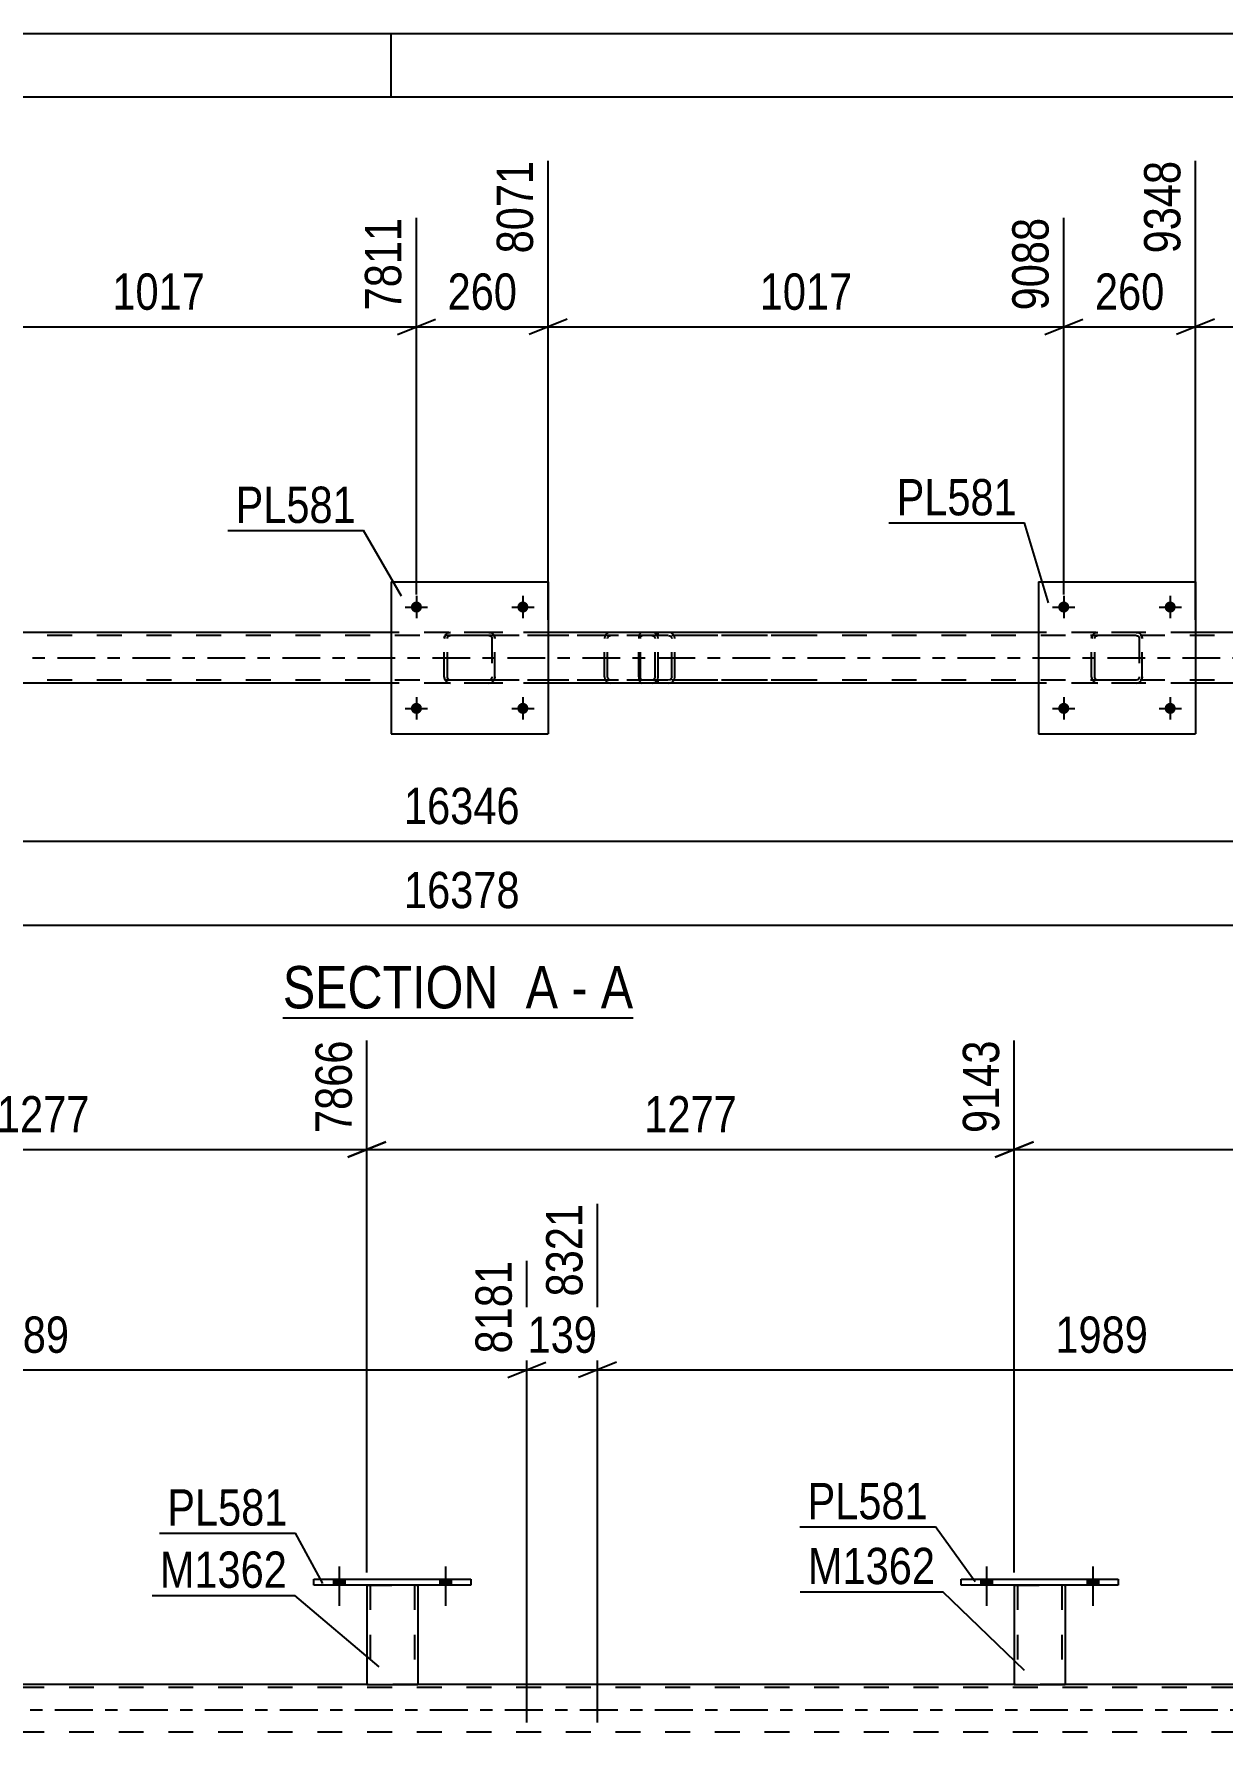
# Model space of a CAD drawing. Header units: millimetres. Extents: x 0 to 841, y 0 to 594.
# Drawn here: x 392.8 to 486.6, y 460 to 594 of the extents above; entities that cross this region are included whole.
import ezdxf

# ---------------------------------------------------------------- set-up
doc = ezdxf.new("R2010")
doc.units = ezdxf.units.MM
doc.linetypes.add('DXK_LINE_DOT2', pattern=[3.9198, 1.9599, -1.9599])
doc.linetypes.add('DXK_LINE_DOT3', pattern=[5.9187, 2.979, -0.9799, 0.9799, -0.9799])
doc.styles.add('Arial Narrow', font='ARIALN.TTF', dxfattribs={"height": 0.2})

# ---------------------------------------------------------------- blocks, each defined once
blk = doc.blocks.new('Unknown-318894736-1133')
at = {"color": 5, "linetype": 'Continuous'}
for p, q in [((841, 594), (0, 594)), ((421, 589), (421, 594)), ((836, 589), (5, 589))]:
    blk.add_line(p, q, dxfattribs=at)
blk = doc.blocks.new('Unknown-318894736-11 - 4784')
at = {"color": 6, "linetype": 'Continuous'}
blk.add_line((412.46, 516.33), (440.11, 516.33), dxfattribs=at)
at = {"color": 0, "linetype": 'Continuous'}
for points in [[(430.57, 517.08), (430.57, 520.58), (412.46, 520.58), (412.46, 517.08)], [(434.18, 517.08), (434.18, 520.58), (431.62, 520.58), (431.62, 517.08)], [(436.5, 517.08), (436.5, 520.58), (435.23, 520.58), (435.23, 517.08)], [(440.11, 517.08), (440.11, 520.58), (437.55, 520.58), (437.55, 517.08)]]:
    blk.add_wipeout(points, dxfattribs=at)
at = {"color": 7, "linetype": 'Continuous', "style": 'Arial Narrow'}
for s, p in [('SECTION ', (412.46, 517.08)), ('A', (431.62, 517.08)), ('A', (437.55, 517.08)), ('-', (435.23, 517.08))]:
    blk.add_text(s, height=3.34, dxfattribs=at).set_placement(p)
blk = doc.blocks.new('Bolt-318894736-4914 - 4784')
at = {"linetype": 'Continuous'}
for points in [[(423.44, 548.76, -1), (422.56, 548.76, -1)], [(431.84, 548.76, -1), (430.96, 548.76, -1)]]:
    blk.add_hatch(color=1, dxfattribs=at).paths.add_polyline_path(points)
at = {"color": 1, "linetype": 'Continuous'}
for p, q in [((423, 549.64), (423, 547.88)), ((431.4, 549.64), (431.4, 547.88)), ((422.12, 548.76), (423.88, 548.76)), ((430.52, 548.76), (432.28, 548.76))]:
    blk.add_line(p, q, dxfattribs=at)
blk = doc.blocks.new('Part-318894736-4804 - 4784')
at = {"color": 7, "linetype": 'DXK_LINE_DOT2'}
for p, q in [((441.57, 546.76), (426.58, 546.76)), ((441.57, 546.52), (426.58, 546.52)), ((437.86, 546.45), (437.83, 546.28)), ((437.83, 543.24), (437.83, 546.28)), ((437.86, 546.46), (437.86, 546.45)), ((438.08, 546.28), (438.1, 546.37)), ((438.08, 543.24), (438.08, 546.28)), ((438.1, 546.37), (438.16, 546.45)), ((438.34, 546.76), (438.14, 546.72)), ((438.16, 546.45), (438.24, 546.5)), ((438.24, 546.5), (438.34, 546.52)), ((441.77, 546.72), (441.57, 546.76)), ((441.57, 546.52), (441.67, 546.5)), ((441.67, 546.5), (441.75, 546.45)), ((441.75, 546.45), (441.81, 546.37)), ((441.81, 546.37), (441.83, 546.28)), ((441.83, 543.24), (441.83, 546.28)), ((442.05, 546.45), (442.04, 546.46)), ((442.08, 546.28), (442.05, 546.45)), ((442.08, 543.24), (442.08, 546.28)), ((441.57, 543), (426.58, 543)), ((437.83, 543.24), (437.86, 543.05)), ((438.1, 543.15), (438.08, 543.24)), ((438.16, 543.07), (438.1, 543.15)), ((438.24, 543.02), (438.16, 543.07)), ((438.34, 543), (438.24, 543.02)), ((441.67, 543.02), (441.57, 543)), ((441.75, 543.07), (441.67, 543.02)), ((441.81, 543.15), (441.75, 543.07)), ((441.83, 543.24), (441.81, 543.15)), ((442.04, 543.05), (442.08, 543.24)), ((441.57, 542.76), (426.58, 542.76)), ((438.14, 542.8), (438.34, 542.76)), ((441.57, 542.76), (441.77, 542.8))]:
    blk.add_line(p, q, dxfattribs=at)
for centre, start, end in [((438.32, 546.26), 110.7583, 155.68), ((441.59, 546.26), 24.32, 69.2417), ((438.32, 543.26), 204.32, 249.2417), ((441.59, 543.26), 290.7583, 335.68)]:
    blk.add_arc(centre, 0.496, start, end, dxfattribs=at)
blk = doc.blocks.new('Part-318894736-4817 - 4784')
at = {"color": 7, "linetype": 'DXK_LINE_DOT2'}
for p, q in [((440.56, 546.46), (440.54, 546.28)), ((440.54, 543.24), (440.54, 546.28)), ((440.61, 546.62), (440.56, 546.46)), ((440.7, 546.72), (440.61, 546.62)), ((440.67, 546.28), (440.68, 546.37)), ((440.67, 543.24), (440.67, 546.28)), ((440.68, 546.37), (440.71, 546.45)), ((440.81, 546.76), (440.7, 546.72)), ((440.71, 546.45), (440.75, 546.5)), ((440.75, 546.5), (440.81, 546.52)), ((452.96, 546.76), (440.81, 546.76)), ((452.96, 546.52), (440.81, 546.52)), ((442.08, 546.52), (442.08, 546.76)), ((443.09, 546.72), (442.9, 546.76)), ((442.9, 546.52), (442.99, 546.5)), ((442.99, 546.5), (443.07, 546.45)), ((443.07, 546.45), (443.13, 546.37)), ((443.13, 546.37), (443.15, 546.28)), ((443.15, 543.24), (443.15, 546.28)), ((443.36, 546.45), (443.36, 546.46)), ((443.4, 546.28), (443.36, 546.45)), ((443.4, 543.24), (443.4, 546.28)), ((440.54, 543.24), (440.56, 543.05)), ((440.56, 543.05), (440.61, 542.9)), ((440.61, 542.9), (440.7, 542.8)), ((440.68, 543.15), (440.67, 543.24)), ((440.71, 543.07), (440.68, 543.15)), ((440.75, 543.02), (440.71, 543.07)), ((440.81, 543), (440.75, 543.02)), ((452.96, 543), (440.81, 543)), ((442.08, 542.76), (442.08, 543)), ((442.99, 543.02), (442.9, 543)), ((443.07, 543.07), (442.99, 543.02)), ((443.13, 543.15), (443.07, 543.07)), ((443.15, 543.24), (443.13, 543.15)), ((443.36, 543.05), (443.4, 543.24)), ((440.7, 542.8), (440.81, 542.76)), ((452.96, 542.76), (440.81, 542.76)), ((442.9, 542.76), (443.09, 542.8))]:
    blk.add_line(p, q, dxfattribs=at)
for centre, start, end in [((442.91, 546.26), 23.8494, 68.8059), ((442.91, 543.25), 291.1941, 336.1506)]:
    blk.add_arc(centre, 0.492, start, end, dxfattribs=at)
blk = doc.blocks.new('Part-318894736-4839 - 4784')
at = {"color": 7, "linetype": 'DXK_LINE_DOT2'}
for p, q in [((425.2, 546.28), (425.24, 546.46)), ((425.24, 546.46), (425.2, 546.28)), ((425.2, 543.24), (425.2, 546.28)), ((425.44, 546.28), (425.46, 546.37)), ((425.44, 543.24), (425.44, 546.28)), ((425.46, 546.37), (425.51, 546.45)), ((425.5, 546.72), (425.68, 546.76)), ((425.68, 546.76), (425.5, 546.72)), ((425.51, 546.45), (425.59, 546.5)), ((425.59, 546.5), (425.68, 546.52)), ((428.72, 546.76), (425.68, 546.76)), ((428.72, 546.52), (425.68, 546.52)), ((428.72, 546.76), (428.91, 546.72)), ((428.91, 546.72), (428.72, 546.76)), ((428.72, 546.52), (428.81, 546.5)), ((428.81, 546.5), (428.89, 546.45)), ((428.89, 546.45), (428.94, 546.37)), ((428.94, 546.37), (428.96, 546.28)), ((428.96, 546.28), (428.96, 543.24)), ((429.17, 546.46), (429.2, 546.28)), ((429.2, 546.28), (429.17, 546.46)), ((429.2, 543.24), (429.2, 546.28)), ((425.24, 543.05), (425.2, 543.24)), ((425.2, 543.24), (425.24, 543.05)), ((425.46, 543.14), (425.44, 543.24)), ((425.51, 543.07), (425.46, 543.14)), ((425.59, 543.01), (425.51, 543.07)), ((425.68, 543), (425.59, 543.01)), ((428.72, 543), (425.68, 543)), ((428.81, 543.01), (428.72, 543)), ((428.89, 543.07), (428.81, 543.01)), ((428.94, 543.14), (428.89, 543.07)), ((428.96, 543.24), (428.94, 543.14)), ((429.2, 543.24), (429.17, 543.05)), ((429.17, 543.05), (429.2, 543.24)), ((425.68, 542.76), (425.5, 542.79)), ((425.5, 542.79), (425.68, 542.76)), ((428.72, 542.76), (425.68, 542.76)), ((428.91, 542.79), (428.72, 542.76)), ((428.72, 542.76), (428.91, 542.79))]:
    blk.add_line(p, q, dxfattribs=at)
at = {"color": 7, "linetype": 'DXK_LINE_DOT3'}
blk.add_line((427.2, 544.76), (427.2, 544.76), dxfattribs=at)
at = {"color": 7, "linetype": 'DXK_LINE_DOT2'}
for centre, start, end in [((425.68, 546.28), 112.5, 157.5), ((425.68, 546.28), 112.5, 157.5), ((428.72, 546.28), 22.5, 67.5), ((428.72, 546.28), 22.5, 67.5), ((425.68, 543.24), 202.5, 247.5), ((425.68, 543.24), 202.5, 247.5), ((428.72, 543.24), 292.5, 337.5), ((428.72, 543.24), 292.5, 337.5)]:
    blk.add_arc(centre, 0.48, start, end, dxfattribs=at)
blk = doc.blocks.new('Part-318894736-4844 - 4784')
at = {"color": 2, "linetype": 'Continuous'}
for p, q in [((421, 550.76), (421, 538.76)), ((421, 550.76), (433.4, 550.76)), ((433.4, 550.76), (433.4, 538.76)), ((421, 538.76), (433.4, 538.76))]:
    blk.add_line(p, q, dxfattribs=at)
blk = doc.blocks.new('Part-318894736-4845 - 4784')
at = {"color": 7, "linetype": 'DXK_LINE_DOT2'}
for p, q in [((476.28, 546.28), (476.32, 546.46)), ((476.32, 546.46), (476.28, 546.28)), ((476.28, 543.24), (476.28, 546.28)), ((476.52, 546.28), (476.54, 546.37)), ((476.52, 543.24), (476.52, 546.28)), ((476.54, 546.37), (476.59, 546.45)), ((476.58, 546.72), (476.76, 546.76)), ((476.76, 546.76), (476.58, 546.72)), ((476.59, 546.45), (476.67, 546.5)), ((476.67, 546.5), (476.76, 546.52)), ((479.8, 546.76), (476.76, 546.76)), ((479.8, 546.52), (476.76, 546.52)), ((479.8, 546.76), (479.99, 546.72)), ((479.99, 546.72), (479.8, 546.76)), ((479.8, 546.52), (479.9, 546.5)), ((479.9, 546.5), (479.97, 546.45)), ((479.97, 546.45), (480.02, 546.37)), ((480.02, 546.37), (480.04, 546.28)), ((480.04, 546.28), (480.04, 543.24)), ((480.25, 546.46), (480.28, 546.28)), ((480.28, 546.28), (480.25, 546.46)), ((480.28, 543.24), (480.28, 546.28)), ((476.32, 543.05), (476.28, 543.24)), ((476.28, 543.24), (476.32, 543.05)), ((476.54, 543.14), (476.52, 543.24)), ((476.59, 543.07), (476.54, 543.14)), ((476.67, 543.01), (476.59, 543.07)), ((476.76, 543), (476.67, 543.01)), ((479.8, 543), (476.76, 543)), ((479.9, 543.01), (479.8, 543)), ((479.97, 543.07), (479.9, 543.01)), ((480.02, 543.14), (479.97, 543.07)), ((480.04, 543.24), (480.02, 543.14)), ((480.28, 543.24), (480.25, 543.05)), ((480.25, 543.05), (480.28, 543.24)), ((476.76, 542.76), (476.58, 542.79)), ((476.58, 542.79), (476.76, 542.76)), ((479.8, 542.76), (476.76, 542.76)), ((479.99, 542.79), (479.8, 542.76)), ((479.8, 542.76), (479.99, 542.79))]:
    blk.add_line(p, q, dxfattribs=at)
at = {"color": 7, "linetype": 'DXK_LINE_DOT3'}
blk.add_line((478.28, 544.76), (478.28, 544.76), dxfattribs=at)
at = {"color": 7, "linetype": 'DXK_LINE_DOT2'}
for centre, start, end in [((476.76, 546.28), 112.5, 157.5), ((476.76, 546.28), 112.5, 157.5), ((479.8, 546.28), 22.5, 67.5), ((479.8, 546.28), 22.5, 67.5), ((476.76, 543.24), 202.5, 247.5), ((476.76, 543.24), 202.5, 247.5), ((479.8, 543.24), 292.5, 337.5), ((479.8, 543.24), 292.5, 337.5)]:
    blk.add_arc(centre, 0.48, start, end, dxfattribs=at)
blk = doc.blocks.new('Part-318894736-4850 - 4784')
at = {"color": 2, "linetype": 'Continuous'}
for p, q in [((472.08, 550.76), (472.08, 538.76)), ((472.08, 550.76), (484.48, 550.76)), ((484.48, 550.76), (484.48, 538.76)), ((472.08, 538.76), (484.48, 538.76))]:
    blk.add_line(p, q, dxfattribs=at)
blk = doc.blocks.new('Bolt-318894736-4916 - 4784')
at = {"linetype": 'Continuous'}
for points in [[(474.52, 548.76, -1), (473.64, 548.76, -1)], [(482.92, 548.76, -1), (482.04, 548.76, -1)]]:
    blk.add_hatch(color=1, dxfattribs=at).paths.add_polyline_path(points)
at = {"color": 1, "linetype": 'Continuous'}
for p, q in [((474.08, 549.64), (474.08, 547.88)), ((482.48, 549.64), (482.48, 547.88)), ((473.2, 548.76), (474.96, 548.76)), ((481.6, 548.76), (483.36, 548.76))]:
    blk.add_line(p, q, dxfattribs=at)
blk = doc.blocks.new('Bolt-318894736-4915 - 4784')
at = {"linetype": 'Continuous'}
for points in [[(474.52, 540.76, -1), (473.64, 540.76, -1)], [(482.92, 540.76, -1), (482.04, 540.76, -1)]]:
    blk.add_hatch(color=1, dxfattribs=at).paths.add_polyline_path(points)
at = {"color": 1, "linetype": 'Continuous'}
for p, q in [((474.08, 541.64), (474.08, 539.88)), ((482.48, 541.64), (482.48, 539.88)), ((473.2, 540.76), (474.96, 540.76)), ((481.6, 540.76), (483.36, 540.76))]:
    blk.add_line(p, q, dxfattribs=at)
blk = doc.blocks.new('Bolt-318894736-4913 - 4784')
at = {"linetype": 'Continuous'}
for points in [[(423.44, 540.76, -1), (422.56, 540.76, -1)], [(431.84, 540.76, -1), (430.96, 540.76, -1)]]:
    blk.add_hatch(color=1, dxfattribs=at).paths.add_polyline_path(points)
at = {"color": 1, "linetype": 'Continuous'}
for p, q in [((423, 541.64), (423, 539.88)), ((431.4, 541.64), (431.4, 539.88)), ((422.12, 540.76), (423.88, 540.76)), ((430.52, 540.76), (432.28, 540.76))]:
    blk.add_line(p, q, dxfattribs=at)
blk = doc.blocks.new('Part-318894736-4962 - 4784')
at = {"color": 7, "linetype": 'DXK_LINE_DOT2'}
for p, q in [((705.49, 546.52), (110.57, 546.52)), ((433.4, 546.76), (421, 546.76)), ((484.48, 546.76), (472.08, 546.76)), ((705.49, 543), (110.57, 543)), ((433.4, 542.76), (421, 542.76)), ((484.48, 542.76), (472.08, 542.76))]:
    blk.add_line(p, q, dxfattribs=at)
at = {"color": 2, "linetype": 'Continuous'}
for p, q in [((421, 546.76), (382.32, 546.76)), ((472.08, 546.76), (433.4, 546.76)), ((523.16, 546.76), (484.48, 546.76)), ((421, 542.76), (382.32, 542.76)), ((472.08, 542.76), (433.4, 542.76)), ((523.16, 542.76), (484.48, 542.76))]:
    blk.add_line(p, q, dxfattribs=at)
at = {"color": 7, "linetype": 'DXK_LINE_DOT3'}
blk.add_line((110.57, 544.76), (705.49, 544.76), dxfattribs=at)
blk = doc.blocks.new('Part-318894736-3315 - 3231')
at = {"color": 2, "linetype": 'Continuous'}
for p, q in [((414.9, 472.03), (427.3, 472.03)), ((414.9, 471.55), (414.9, 472.03)), ((427.3, 472.03), (427.3, 471.55)), ((427.3, 471.55), (414.9, 471.55))]:
    blk.add_line(p, q, dxfattribs=at)
blk = doc.blocks.new('Part-318894736-3288 - 3231')
at = {"color": 2, "linetype": 'Continuous'}
for p, q in [((419.1, 471.55), (419.1, 463.71)), ((423.1, 471.55), (423.1, 463.71)), ((419.1, 463.71), (423.1, 463.71))]:
    blk.add_line(p, q, dxfattribs=at)
at = {"color": 7, "linetype": 'DXK_LINE_DOT2'}
for p, q in [((419.1, 471.55), (423.1, 471.55)), ((419.1, 471.55), (419.1, 471.55)), ((419.1, 471.55), (419.1, 471.55)), ((419.34, 471.55), (419.34, 463.71)), ((422.86, 471.55), (422.86, 463.71)), ((423.1, 471.55), (423.1, 471.55)), ((423.1, 471.55), (423.1, 471.55)), ((422.8, 463.71), (422.84, 463.71)), ((422.8, 463.71), (422.84, 463.71)), ((422.84, 463.71), (422.86, 463.71)), ((422.84, 463.71), (422.86, 463.71))]:
    blk.add_line(p, q, dxfattribs=at)
blk = doc.blocks.new('Part-318894736-3305 - 3231')
at = {"color": 2, "linetype": 'Continuous'}
for p, q in [((465.98, 472.03), (478.38, 472.03)), ((465.98, 471.55), (465.98, 472.03)), ((478.38, 472.03), (478.38, 471.55)), ((478.38, 471.55), (465.98, 471.55))]:
    blk.add_line(p, q, dxfattribs=at)
blk = doc.blocks.new('Part-318894736-3310 - 3231')
at = {"color": 2, "linetype": 'Continuous'}
for p, q in [((470.18, 471.55), (470.18, 463.71)), ((474.18, 471.55), (474.18, 463.71)), ((470.18, 463.71), (474.18, 463.71))]:
    blk.add_line(p, q, dxfattribs=at)
at = {"color": 7, "linetype": 'DXK_LINE_DOT2'}
for p, q in [((470.18, 471.55), (474.18, 471.55)), ((470.18, 471.55), (470.18, 471.55)), ((470.18, 471.55), (470.18, 471.55)), ((470.42, 471.55), (470.42, 463.71)), ((473.94, 471.55), (473.94, 463.71)), ((474.18, 471.55), (474.18, 471.55)), ((474.18, 471.55), (474.18, 471.55)), ((473.88, 463.71), (473.92, 463.71)), ((473.88, 463.71), (473.92, 463.71)), ((473.92, 463.71), (473.94, 463.71)), ((473.92, 463.71), (473.94, 463.71))]:
    blk.add_line(p, q, dxfattribs=at)
blk = doc.blocks.new('Bolt-318894736-3455 - 3231')
at = {"linetype": 'Continuous'}
for points in [[(467.54, 471.55), (468.42, 471.55), (468.42, 472.03), (467.54, 472.03)], [(475.94, 471.55), (476.82, 471.55), (476.82, 472.03), (475.94, 472.03)]]:
    blk.add_hatch(color=1, dxfattribs=at).paths.add_polyline_path(points)
at = {"color": 1, "linetype": 'Continuous'}
for p, q in [((467.54, 472.03), (467.54, 471.55)), ((467.98, 473.03), (467.98, 469.91)), ((468.42, 472.03), (468.42, 471.55)), ((475.94, 472.03), (475.94, 471.55)), ((476.38, 473.03), (476.38, 469.91)), ((476.82, 472.03), (476.82, 471.55))]:
    blk.add_line(p, q, dxfattribs=at)
blk = doc.blocks.new('Bolt-318894736-3456 - 3231')
at = {"linetype": 'Continuous'}
for points in [[(467.54, 471.55), (468.42, 471.55), (468.42, 472.03), (467.54, 472.03)], [(475.94, 471.55), (476.82, 471.55), (476.82, 472.03), (475.94, 472.03)]]:
    blk.add_hatch(color=1, dxfattribs=at).paths.add_polyline_path(points)
at = {"color": 1, "linetype": 'Continuous'}
for p, q in [((467.54, 472.03), (467.54, 471.55)), ((467.98, 473.03), (467.98, 469.91)), ((468.42, 472.03), (468.42, 471.55)), ((475.94, 472.03), (475.94, 471.55)), ((476.38, 473.03), (476.38, 469.91)), ((476.82, 472.03), (476.82, 471.55))]:
    blk.add_line(p, q, dxfattribs=at)
blk = doc.blocks.new('Bolt-318894736-3481 - 3231')
at = {"linetype": 'Continuous'}
for points in [[(416.46, 471.55), (417.34, 471.55), (417.34, 472.03), (416.46, 472.03)], [(424.86, 471.55), (425.74, 471.55), (425.74, 472.03), (424.86, 472.03)]]:
    blk.add_hatch(color=1, dxfattribs=at).paths.add_polyline_path(points)
at = {"color": 1, "linetype": 'Continuous'}
for p, q in [((416.46, 472.03), (416.46, 471.55)), ((416.9, 473.03), (416.9, 469.91)), ((417.34, 472.03), (417.34, 471.55)), ((424.86, 472.03), (424.86, 471.55)), ((425.3, 473.03), (425.3, 469.91)), ((425.74, 472.03), (425.74, 471.55))]:
    blk.add_line(p, q, dxfattribs=at)
blk = doc.blocks.new('Bolt-318894736-3482 - 3231')
at = {"linetype": 'Continuous'}
for points in [[(416.46, 471.55), (417.34, 471.55), (417.34, 472.03), (416.46, 472.03)], [(424.86, 471.55), (425.74, 471.55), (425.74, 472.03), (424.86, 472.03)]]:
    blk.add_hatch(color=1, dxfattribs=at).paths.add_polyline_path(points)
at = {"color": 1, "linetype": 'Continuous'}
for p, q in [((416.46, 472.03), (416.46, 471.55)), ((416.9, 473.03), (416.9, 469.91)), ((417.34, 472.03), (417.34, 471.55)), ((424.86, 472.03), (424.86, 471.55)), ((425.3, 473.03), (425.3, 469.91)), ((425.74, 472.03), (425.74, 471.55))]:
    blk.add_line(p, q, dxfattribs=at)
blk = doc.blocks.new('Part-318894736-3655 - 3231')
at = {"color": 7, "linetype": 'DXK_LINE_DOT2'}
for p, q in [((699.38, 463.47), (104.46, 463.47)), ((423.1, 463.71), (419.1, 463.71)), ((474.18, 463.71), (470.18, 463.71)), ((699.38, 459.95), (104.46, 459.95))]:
    blk.add_line(p, q, dxfattribs=at)
at = {"color": 2, "linetype": 'Continuous'}
for p, q in [((419.1, 463.71), (269.86, 463.71)), ((470.18, 463.71), (423.1, 463.71)), ((521.26, 463.71), (474.18, 463.71))]:
    blk.add_line(p, q, dxfattribs=at)
at = {"color": 7, "linetype": 'DXK_LINE_DOT3'}
blk.add_line((104.46, 461.71), (699.38, 461.71), dxfattribs=at)
blk = doc.blocks.new('StraightDimension-318894736-5026 - 4784')
at = {"color": 7, "linetype": 'Continuous'}
blk.add_line((110.57, 530.28), (742.61, 530.28), dxfattribs=at)
at = {"color": 0}
blk.add_wipeout([(431.76, 531.03), (431.76, 535.23), (421.42, 535.23), (421.42, 531.03)], dxfattribs=at)
at = {"color": 3, "style": 'Arial Narrow'}
blk.add_text('16346', height=2.863, dxfattribs=at).set_placement((422.02, 531.63))
blk = doc.blocks.new('StraightDimension-318894736-5314 - 4784')
at = {"color": 7, "linetype": 'Continuous'}
for p, q in [((382.32, 547.76), (382.32, 583.99)), ((423, 549.76), (423, 579.49)), ((383.82, 571.48), (380.82, 570.28)), ((421.5, 570.28), (424.5, 571.48)), ((382.32, 570.88), (423, 570.88))]:
    blk.add_line(p, q, dxfattribs=at)
at = {"color": 0}
blk.add_wipeout([(406.92, 571.63), (406.92, 575.83), (398.41, 575.83), (398.41, 571.63)], dxfattribs=at)
at = {"color": 3, "style": 'Arial Narrow'}
blk.add_text('1017', height=2.863, dxfattribs=at).set_placement((399.01, 572.23))
at = {"color": 0, "linetype": 'Continuous'}
blk.add_wipeout([(422.4, 580.09), (418.2, 580.09), (418.2, 571.58), (422.4, 571.58)], dxfattribs=at)
at = {"color": 3, "linetype": 'Continuous', "style": 'Arial Narrow'}
blk.add_text('7811', height=2.863, rotation=90.0002, dxfattribs=at).set_placement((421.8, 572.18))
blk = doc.blocks.new('StraightDimension-318894736-5334 - 4784')
at = {"color": 7, "linetype": 'Continuous'}
for p, q in [((433.4, 547.76), (433.4, 583.99)), ((423, 549.76), (423, 579.49)), ((421.5, 570.28), (424.5, 571.48)), ((434.9, 571.48), (431.9, 570.28)), ((423, 570.88), (433.4, 570.88))]:
    blk.add_line(p, q, dxfattribs=at)
at = {"color": 0}
blk.add_wipeout([(431.54, 571.63), (431.54, 575.83), (424.86, 575.83), (424.86, 571.63)], dxfattribs=at)
at = {"color": 3, "style": 'Arial Narrow'}
blk.add_text('260', height=2.863, dxfattribs=at).set_placement((425.46, 572.23))
at = {"color": 0, "linetype": 'Continuous'}
blk.add_wipeout([(432.8, 584.59), (428.6, 584.59), (428.6, 576.08), (432.8, 576.08)], dxfattribs=at)
at = {"color": 3, "linetype": 'Continuous', "style": 'Arial Narrow'}
blk.add_text('8071', height=2.863, rotation=90.0002, dxfattribs=at).set_placement((432.2, 576.68))
blk = doc.blocks.new('StraightDimension-318894736-5354 - 4784')
at = {"color": 7, "linetype": 'Continuous'}
for p, q in [((433.4, 547.76), (433.4, 583.99)), ((474.08, 549.76), (474.08, 579.49)), ((434.9, 571.48), (431.9, 570.28)), ((472.58, 570.28), (475.58, 571.48)), ((433.4, 570.88), (474.08, 570.88))]:
    blk.add_line(p, q, dxfattribs=at)
at = {"color": 0}
blk.add_wipeout([(458, 571.63), (458, 575.83), (449.49, 575.83), (449.49, 571.63)], dxfattribs=at)
at = {"color": 3, "style": 'Arial Narrow'}
blk.add_text('1017', height=2.863, dxfattribs=at).set_placement((450.09, 572.23))
at = {"color": 0, "linetype": 'Continuous'}
blk.add_wipeout([(473.48, 580.09), (469.28, 580.09), (469.28, 571.58), (473.48, 571.58)], dxfattribs=at)
at = {"color": 3, "linetype": 'Continuous', "style": 'Arial Narrow'}
blk.add_text('9088', height=2.863, rotation=90.0002, dxfattribs=at).set_placement((472.88, 572.18))
blk = doc.blocks.new('StraightDimension-318894736-5374 - 4784')
at = {"color": 7, "linetype": 'Continuous'}
for p, q in [((484.48, 547.76), (484.48, 583.99)), ((474.08, 549.76), (474.08, 579.49)), ((472.58, 570.28), (475.58, 571.48)), ((485.98, 571.48), (482.98, 570.28)), ((474.08, 570.88), (484.48, 570.88))]:
    blk.add_line(p, q, dxfattribs=at)
at = {"color": 0}
blk.add_wipeout([(482.63, 571.63), (482.63, 575.83), (475.94, 575.83), (475.94, 571.63)], dxfattribs=at)
at = {"color": 3, "style": 'Arial Narrow'}
blk.add_text('260', height=2.863, dxfattribs=at).set_placement((476.54, 572.23))
at = {"color": 0, "linetype": 'Continuous'}
blk.add_wipeout([(483.88, 584.59), (479.68, 584.59), (479.68, 576.08), (483.88, 576.08)], dxfattribs=at)
at = {"color": 3, "linetype": 'Continuous', "style": 'Arial Narrow'}
blk.add_text('9348', height=2.863, rotation=90.0002, dxfattribs=at).set_placement((483.28, 576.68))
blk = doc.blocks.new('StraightDimension-318894736-5394 - 4784')
at = {"color": 7, "linetype": 'Continuous'}
for p, q in [((484.48, 547.76), (484.48, 583.99)), ((525.16, 549.76), (525.16, 581.32)), ((485.98, 571.48), (482.98, 570.28)), ((523.66, 570.28), (526.66, 571.48)), ((484.48, 570.88), (525.16, 570.88))]:
    blk.add_line(p, q, dxfattribs=at)
at = {"color": 0}
blk.add_wipeout([(509.08, 571.63), (509.08, 575.83), (500.57, 575.83), (500.57, 571.63)], dxfattribs=at)
at = {"color": 3, "style": 'Arial Narrow'}
blk.add_text('1017', height=2.863, dxfattribs=at).set_placement((501.17, 572.23))
at = {"color": 0, "linetype": 'Continuous'}
blk.add_wipeout([(524.56, 581.92), (520.36, 581.92), (520.36, 571.58), (524.56, 571.58)], dxfattribs=at)
at = {"color": 3, "linetype": 'Continuous', "style": 'Arial Narrow'}
blk.add_text('10365', height=2.863, rotation=90.0002, dxfattribs=at).set_placement((523.96, 572.18))
blk = doc.blocks.new('StraightDimension-318894736-5602 - 4784')
at = {"color": 7, "linetype": 'Continuous'}
blk.add_line((109.93, 523.64), (743.25, 523.64), dxfattribs=at)
at = {"color": 0}
blk.add_wipeout([(431.76, 524.39), (431.76, 528.59), (421.42, 528.59), (421.42, 524.39)], dxfattribs=at)
at = {"color": 3, "style": 'Arial Narrow'}
blk.add_text('16378', height=2.863, dxfattribs=at).set_placement((422.02, 524.99))
blk = doc.blocks.new('StraightDimension-318894736-14812 - 3231')
at = {"color": 7, "linetype": 'Continuous'}
for p, q in [((437.3, 460.71), (437.3, 501.65)), ((516.86, 460.71), (516.86, 498.98)), ((438.8, 489.14), (435.8, 487.94)), ((437.3, 488.54), (516.86, 488.54)), ((515.36, 487.94), (518.36, 489.14))]:
    blk.add_line(p, q, dxfattribs=at)
at = {"color": 0}
blk.add_wipeout([(481.33, 489.29), (481.33, 493.49), (472.82, 493.49), (472.82, 489.29)], dxfattribs=at)
at = {"color": 3, "style": 'Arial Narrow'}
blk.add_text('1989', height=2.863, dxfattribs=at).set_placement((473.42, 489.89))
at = {"color": 0, "linetype": 'Continuous'}
blk.add_wipeout([(516.26, 499.58), (512.06, 499.58), (512.06, 489.24), (516.26, 489.24)], dxfattribs=at)
at = {"color": 3, "linetype": 'Continuous', "style": 'Arial Narrow'}
blk.add_text('10310', height=2.863, rotation=90.0002, dxfattribs=at).set_placement((515.66, 489.84))
blk = doc.blocks.new('StraightDimension-318894736-3900 - 3231')
at = {"color": 7, "linetype": 'Continuous'}
for p, q in [((521.26, 472.55), (521.26, 516.38)), ((470.18, 472.55), (470.18, 514.55)), ((471.68, 506.54), (468.68, 505.34)), ((470.18, 505.94), (521.26, 505.94)), ((519.76, 505.34), (522.76, 506.54))]:
    blk.add_line(p, q, dxfattribs=at)
at = {"color": 0}
blk.add_wipeout([(499.98, 506.69), (499.98, 510.89), (491.46, 510.89), (491.46, 506.69)], dxfattribs=at)
at = {"color": 3, "style": 'Arial Narrow'}
blk.add_text('1277', height=2.863, dxfattribs=at).set_placement((492.06, 507.29))
at = {"color": 0, "linetype": 'Continuous'}
blk.add_wipeout([(520.66, 516.98), (516.46, 516.98), (516.46, 506.64), (520.66, 506.64)], dxfattribs=at)
at = {"color": 3, "linetype": 'Continuous', "style": 'Arial Narrow'}
blk.add_text('10420', height=2.863, rotation=90.0002, dxfattribs=at).set_placement((520.06, 507.24))
blk = doc.blocks.new('StraightDimension-318894736-3910 - 3231')
at = {"color": 7, "linetype": 'Continuous'}
for p, q in [((419.1, 472.55), (419.1, 514.55)), ((470.18, 472.55), (470.18, 514.55)), ((420.6, 506.54), (417.6, 505.34)), ((419.1, 505.94), (470.18, 505.94)), ((468.68, 505.34), (471.68, 506.54))]:
    blk.add_line(p, q, dxfattribs=at)
at = {"color": 0}
blk.add_wipeout([(448.89, 506.69), (448.89, 510.89), (440.38, 510.89), (440.38, 506.69)], dxfattribs=at)
at = {"color": 3, "style": 'Arial Narrow'}
blk.add_text('1277', height=2.863, dxfattribs=at).set_placement((440.98, 507.29))
at = {"color": 0, "linetype": 'Continuous'}
blk.add_wipeout([(469.58, 515.15), (465.38, 515.15), (465.38, 506.64), (469.58, 506.64)], dxfattribs=at)
at = {"color": 3, "linetype": 'Continuous', "style": 'Arial Narrow'}
blk.add_text('9143', height=2.863, rotation=90.0002, dxfattribs=at).set_placement((468.98, 507.24))
blk = doc.blocks.new('StraightDimension-318894736-3920 - 3231')
at = {"color": 7, "linetype": 'Continuous'}
for p, q in [((368.02, 472.55), (368.02, 514.55)), ((419.1, 472.55), (419.1, 514.55)), ((369.52, 506.54), (366.52, 505.34)), ((368.02, 505.94), (419.1, 505.94)), ((417.6, 505.34), (420.6, 506.54))]:
    blk.add_line(p, q, dxfattribs=at)
at = {"color": 0}
blk.add_wipeout([(397.81, 506.69), (397.81, 510.89), (389.3, 510.89), (389.3, 506.69)], dxfattribs=at)
at = {"color": 3, "style": 'Arial Narrow'}
blk.add_text('1277', height=2.863, dxfattribs=at).set_placement((389.9, 507.29))
at = {"color": 0, "linetype": 'Continuous'}
blk.add_wipeout([(418.5, 515.15), (414.3, 515.15), (414.3, 506.64), (418.5, 506.64)], dxfattribs=at)
at = {"color": 3, "linetype": 'Continuous', "style": 'Arial Narrow'}
blk.add_text('7866', height=2.863, rotation=90.0002, dxfattribs=at).set_placement((417.9, 507.24))
blk = doc.blocks.new('StraightDimension-318894736-14814 - 3231')
at = {"color": 7, "linetype": 'Continuous'}
for p, q in [((352.16, 460.71), (352.16, 501.65)), ((431.72, 460.71), (431.72, 497.15)), ((353.66, 489.14), (350.66, 487.94)), ((352.16, 488.54), (431.72, 488.54)), ((430.22, 487.94), (433.22, 489.14))]:
    blk.add_line(p, q, dxfattribs=at)
at = {"color": 0}
blk.add_wipeout([(396.2, 489.29), (396.2, 493.49), (387.69, 493.49), (387.69, 489.29)], dxfattribs=at)
at = {"color": 3, "style": 'Arial Narrow'}
blk.add_text('1989', height=2.863, dxfattribs=at).set_placement((388.29, 489.89))
at = {"color": 0, "linetype": 'Continuous'}
blk.add_wipeout([(431.12, 497.75), (426.92, 497.75), (426.92, 489.24), (431.12, 489.24)], dxfattribs=at)
at = {"color": 3, "linetype": 'Continuous', "style": 'Arial Narrow'}
blk.add_text('8181', height=2.863, rotation=90.0002, dxfattribs=at).set_placement((430.52, 489.84))
blk = doc.blocks.new('StraightDimension-318894736-14813 - 3231')
at = {"color": 7, "linetype": 'Continuous'}
for p, q in [((437.3, 460.71), (437.3, 501.65)), ((431.72, 460.71), (431.72, 497.15)), ((430.22, 487.94), (433.22, 489.14)), ((431.72, 488.54), (437.3, 488.54)), ((438.8, 489.14), (435.8, 487.94))]:
    blk.add_line(p, q, dxfattribs=at)
at = {"color": 0}
blk.add_wipeout([(437.85, 489.29), (437.85, 493.49), (431.17, 493.49), (431.17, 489.29)], dxfattribs=at)
at = {"color": 3, "style": 'Arial Narrow'}
blk.add_text('139', height=2.863, dxfattribs=at).set_placement((431.77, 489.89))
at = {"color": 0, "linetype": 'Continuous'}
blk.add_wipeout([(436.7, 502.25), (432.5, 502.25), (432.5, 493.74), (436.7, 493.74)], dxfattribs=at)
at = {"color": 3, "linetype": 'Continuous', "style": 'Arial Narrow'}
blk.add_text('8321', height=2.863, rotation=90.0002, dxfattribs=at).set_placement((436.1, 494.34))
blk = doc.blocks.new('Mark-318894736-4840 - 4784')
at = {"color": 0}
blk.add_wipeout([(418.23, 555.4), (418.23, 558.4), (408.73, 558.4), (408.73, 555.4)], dxfattribs=at)
blk.add_wipeout([(418.23, 555.4), (418.23, 558.4), (408.73, 558.4), (408.73, 555.4)], dxfattribs=at)
at = {"color": 30, "linetype": 'Continuous'}
for p in [(408.13, 554.8), (421.83, 549.61)]:
    blk.add_line(p, (418.83, 554.8), dxfattribs=at)
at = {"color": 3, "style": 'Arial Narrow'}
blk.add_text('PL581', height=2.863, dxfattribs=at).set_placement((408.73, 555.4))
blk = doc.blocks.new('Mark-318894736-4846 - 4784')
at = {"color": 0}
blk.add_wipeout([(470.39, 556), (470.39, 559), (460.89, 559), (460.89, 556)], dxfattribs=at)
blk.add_wipeout([(470.39, 556), (470.39, 559), (460.89, 559), (460.89, 556)], dxfattribs=at)
at = {"color": 30, "linetype": 'Continuous'}
for p in [(460.29, 555.4), (472.87, 549.08)]:
    blk.add_line(p, (470.99, 555.4), dxfattribs=at)
at = {"color": 3, "style": 'Arial Narrow'}
blk.add_text('PL581', height=2.863, dxfattribs=at).set_placement((460.89, 556))
blk = doc.blocks.new('Mark-318894736-3284 - 3231')
at = {"color": 0}
blk.add_wipeout([(412.8, 471.34), (412.8, 474.34), (402.75, 474.34), (402.75, 471.34)], dxfattribs=at)
blk.add_wipeout([(412.8, 471.34), (412.8, 474.34), (402.75, 474.34), (402.75, 471.34)], dxfattribs=at)
at = {"color": 30, "linetype": 'Continuous'}
for p in [(402.15, 470.74), (420.07, 465.09)]:
    blk.add_line(p, (413.4, 470.74), dxfattribs=at)
at = {"color": 3, "style": 'Arial Narrow'}
blk.add_text('M1362', height=2.863, dxfattribs=at).set_placement((402.75, 471.34))
blk = doc.blocks.new('Mark-318894736-3301 - 3231')
at = {"color": 0}
blk.add_wipeout([(463.36, 476.75), (463.36, 479.75), (453.86, 479.75), (453.86, 476.75)], dxfattribs=at)
blk.add_wipeout([(463.36, 476.75), (463.36, 479.75), (453.86, 479.75), (453.86, 476.75)], dxfattribs=at)
at = {"color": 30, "linetype": 'Continuous'}
for p in [(453.26, 476.15), (467.1, 471.82)]:
    blk.add_line(p, (463.96, 476.15), dxfattribs=at)
at = {"color": 3, "style": 'Arial Narrow'}
blk.add_text('PL581', height=2.863, dxfattribs=at).set_placement((453.86, 476.75))
blk = doc.blocks.new('Mark-318894736-3306 - 3231')
at = {"color": 0}
blk.add_wipeout([(463.94, 471.63), (463.94, 474.63), (453.89, 474.63), (453.89, 471.63)], dxfattribs=at)
blk.add_wipeout([(463.94, 471.63), (463.94, 474.63), (453.89, 474.63), (453.89, 471.63)], dxfattribs=at)
at = {"color": 30, "linetype": 'Continuous'}
for p in [(453.29, 471.03), (470.99, 464.82)]:
    blk.add_line(p, (464.54, 471.03), dxfattribs=at)
at = {"color": 3, "style": 'Arial Narrow'}
blk.add_text('M1362', height=2.863, dxfattribs=at).set_placement((453.89, 471.63))
blk = doc.blocks.new('Mark-318894736-3311 - 3231')
at = {"color": 0}
blk.add_wipeout([(412.85, 476.25), (412.85, 479.25), (403.34, 479.25), (403.34, 476.25)], dxfattribs=at)
blk.add_wipeout([(412.85, 476.25), (412.85, 479.25), (403.34, 479.25), (403.34, 476.25)], dxfattribs=at)
at = {"color": 30, "linetype": 'Continuous'}
for p in [(402.74, 475.65), (415.62, 471.68)]:
    blk.add_line(p, (413.45, 475.65), dxfattribs=at)
at = {"color": 3, "style": 'Arial Narrow'}
blk.add_text('PL581', height=2.863, dxfattribs=at).set_placement((403.34, 476.25))

msp = doc.modelspace()

# ---------------------------------------------------------------- block references
for name in ['Unknown-318894736-1133', 'Part-318894736-4844 - 4784', 'Bolt-318894736-4914 - 4784', 'Part-318894736-4850 - 4784', 'Bolt-318894736-4916 - 4784', 'Part-318894736-4962 - 4784', 'Part-318894736-4839 - 4784', 'Part-318894736-4804 - 4784', 'Part-318894736-4817 - 4784', 'Part-318894736-4845 - 4784', 'Bolt-318894736-4913 - 4784', 'Bolt-318894736-4915 - 4784', 'Part-318894736-3315 - 3231', 'Bolt-318894736-3481 - 3231', 'Bolt-318894736-3482 - 3231', 'Part-318894736-3305 - 3231', 'Bolt-318894736-3455 - 3231', 'Bolt-318894736-3456 - 3231', 'Part-318894736-3288 - 3231', 'Part-318894736-3310 - 3231', 'Part-318894736-3655 - 3231']:
    msp.add_blockref(name, (0, 0))

# ---------------------------------------------------------------- next in the draw order: block references
for name in ['StraightDimension-318894736-5314 - 4784', 'StraightDimension-318894736-5026 - 4784', 'Unknown-318894736-11 - 4784', 'StraightDimension-318894736-14812 - 3231']:
    msp.add_blockref(name, (0, 0))

# ---------------------------------------------------------------- next in the draw order: block references
for name in ['StraightDimension-318894736-5334 - 4784', 'StraightDimension-318894736-5602 - 4784', 'StraightDimension-318894736-3900 - 3231']:
    msp.add_blockref(name, (0, 0))

# ---------------------------------------------------------------- next in the draw order: block references
for name in ['StraightDimension-318894736-5354 - 4784', 'Mark-318894736-4840 - 4784', 'StraightDimension-318894736-3910 - 3231']:
    msp.add_blockref(name, (0, 0))

# ---------------------------------------------------------------- next in the draw order: block references
for name in ['StraightDimension-318894736-5374 - 4784', 'StraightDimension-318894736-3920 - 3231', 'Mark-318894736-3301 - 3231']:
    msp.add_blockref(name, (0, 0))

# ---------------------------------------------------------------- next in the draw order: block references
for name in ['StraightDimension-318894736-5394 - 4784', 'Mark-318894736-4846 - 4784', 'StraightDimension-318894736-14814 - 3231', 'Mark-318894736-3306 - 3231']:
    msp.add_blockref(name, (0, 0))

# ---------------------------------------------------------------- next in the draw order: block references
for name in ['StraightDimension-318894736-14813 - 3231', 'Mark-318894736-3284 - 3231']:
    msp.add_blockref(name, (0, 0))

# ---------------------------------------------------------------- next in the draw order: block references
msp.add_blockref('Mark-318894736-3311 - 3231', (0, 0))

doc.saveas('drawing.dxf')
